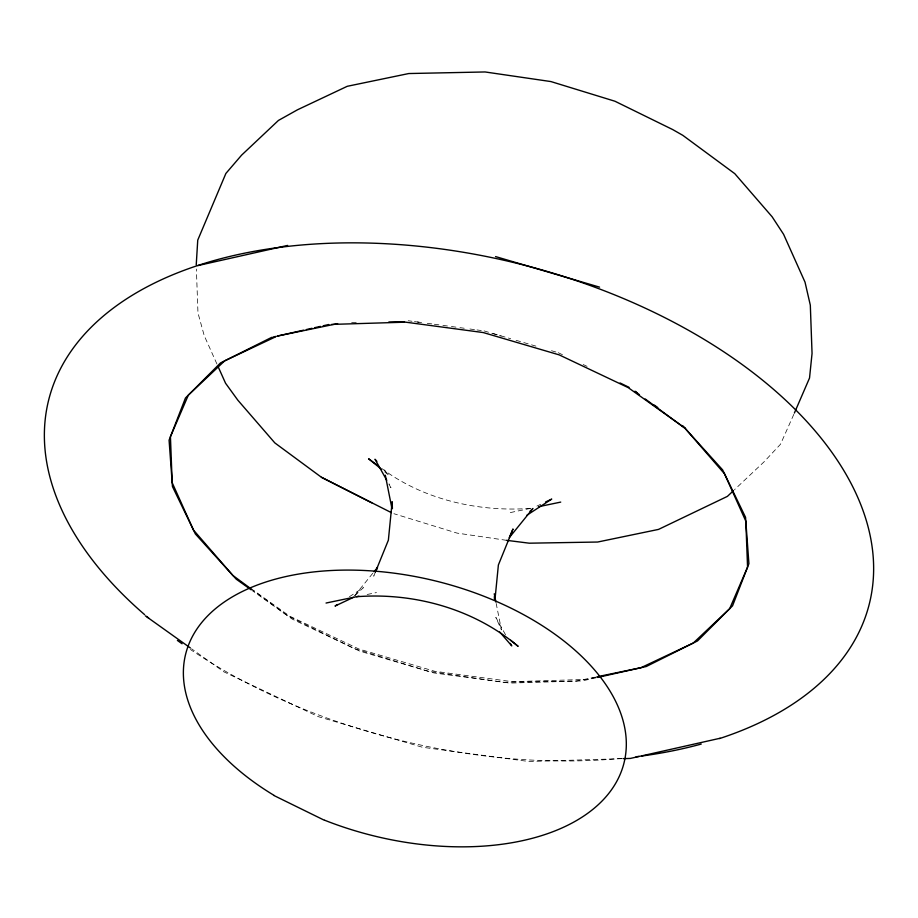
<?xml version="1.0" encoding="UTF-8"?>
<svg xmlns="http://www.w3.org/2000/svg" width="918" height="918" viewBox="0 0 918 918"><rect width="100%" height="100%" fill="white"/><g stroke="black" fill="none" stroke-linecap="round" stroke-linejoin="round"><path stroke-width="0.69" stroke-dasharray="4.59 3.44" d="M375.301 572.316L373.741 576.171L375.359 572.43M793.818 414.362L780.495 444.255L763.994 461.892L734.526 489.661M354.715 595.575L373.121 572.866M354.807 595.748L363.482 587.566L349.253 596.815M536.915 506.082L540.622 504.326M596.195 677.232L586.43 679.423L512.336 681.672L434.707 671.276L358.812 648.969L289.847 616.253L253.15 590.09M596.207 677.759L582.219 680.904L509.788 683.095L433.893 672.94L359.718 651.137L292.303 619.157L252.243 590.595M510.305 512.577L531.866 508.102M367.154 594.497L376.46 592.558M595.518 677.094L576.229 681.087L503.512 682.258L427.765 671.138L354.141 648.487L287.667 615.852L253.414 590.595M351.663 322.459L357.32 322.287M621.773 758.681L528.814 761.504L422.429 747.263L318.431 716.694L223.923 671.861L191.564 648.785M530.237 508.423C478.473 512.037 424.093 499.931 382.06 468.708M408.212 320.749L411.975 321.254M417.323 321.966L421.591 322.539M427.272 323.297L432.952 324.065M434.375 324.249L441.478 325.201M442.901 325.397L450.004 326.338M451.426 326.533L458.53 327.485M459.952 327.669L464.21 328.242M469.901 329L475.581 329.769M477.004 329.952L481.261 330.526M506.518 540.323L457.061 533.106L393.914 513.713M414.488 321.587L420.1 322.413M484.107 330.905L501.148 336.057M492.955 333.509L510.649 338.708M516.1 340.314L537.868 346.706M551.477 350.71L556.928 352.317M558.282 352.719L562.745 354.83M583.182 364.526L587.05 366.362M384.642 471.818L388.911 475.294L382.427 467.801M505.52 634.74L495.835 617.401L501.446 629.932L496.19 603.505M388.853 484.027L390.93 487.733L389.243 483.981M216.912 363.964L204.244 335.701L197.967 312.935L196.383 269.066M622.278 758.291A422.808 245.531 13.9 0 1 190.416 649.496"/><path stroke-width="1.38" d="M196.234 264.82L197.749 240.126L225.885 173.445L241.595 155.153L278.429 120.442L297.489 109.793L347.245 86.303L408.762 73.543L485.094 71.96L550.949 81.576L614.945 101.232L672.71 129.576L682.797 135.325L734.79 173.674L772.13 216.786L783.593 234.319L805.029 282.17L810.319 305.189L812.051 353.453L809.527 378.032L794.38 413.066M495.02 599.144L498.382 564.972L513.024 528.975L509.26 537.684L532.922 508.48L530.03 511.211M376.357 569.734L388.371 540.174L392.158 501.721L392.411 508.618M376.426 569.94L377.505 567.45L374.005 571.776M733.505 490.625L727.412 496.374L658.55 529.399L597.641 542.033L529.238 543.192L506.518 540.323M337.399 604.514L335.024 606.052L353.556 597.308M526.829 515.262L551.741 499.082L545.556 501.997M271.751 337.331L220.469 362.943L185.459 398.01L169.084 440.17L172.458 486.54L195.373 533.955L236.247 579.189L251.096 589.781M275.767 336.745L224.715 360.82L188.351 395.119L170.438 436.693L172.182 482.707L193.48 530.042L232.862 575.448L252.278 589.758M197.875 265.589L287.644 245.416M273.071 337.032L275.721 336.436M303.617 330.17L277.041 336.137L337.64 323.618M306.405 329.539L312.005 328.288M314.805 327.657L320.393 326.395M323.193 325.775L328.793 324.513M597.607 677.45L646.249 666.514L697.531 640.913L732.541 605.834L748.916 563.675L745.542 517.304L722.627 469.89L682.602 425.596M720.125 738.256L630.356 758.429L623.207 758.647M538.717 506.679L560.726 502.1M326.039 603.046L358.938 596.195M596.895 676.818L640.959 667.707L693.285 643.025L729.649 608.726L747.562 567.152L745.818 521.137L724.52 473.814L685.138 428.396L645.17 398.94M331.57 324.421L405.664 322.172L483.293 332.568L559.188 354.876L628.153 387.591L685.494 428.476M388.819 322L404.505 321.748M356.528 596.723C414.029 592.317 473.791 608.829 518.142 646.352L510.672 640.271M495.571 256.581L599.569 287.15M391.355 512.623L321.438 477.28L274.826 442.901L237.854 400.202L225.553 383.231L218.059 366.534M620.109 382.978L629.06 387.362M273.943 795.516L324.593 820.371M321.438 477.28L371.756 502.834M637.195 392.881L634.9 391.252L639.467 394.729M654.327 405.102L657.758 407.546M145.342 615.829L190.405 647.97M377.585 465.403L368.611 458.782L381.44 469.213M376.862 461.387L375.014 459.241L386.776 480.309M499.702 631.986L511.751 645.893L510.362 643.415M494.251 593.774L495.915 602.116M385.308 475.203L391.952 508.583M494.354 596.528L494.458 599.282M274.103 795.401A225.839 131.148 13.9 0 1 298.12 574.14A225.839 131.148 13.9 0 1 625.835 735.123A225.839 131.148 13.9 0 1 324.685 820.244M144.631 614.647A422.808 245.531 13.9 0 1 191.885 267.505A422.808 245.531 13.9 0 1 778.877 394.029A422.808 245.531 13.9 0 1 719.528 738.565M701.249 744.05A422.808 245.531 13.9 0 1 641.923 756.007M638.985 756.398A422.808 245.531 13.9 0 1 636.048 756.765M182.074 643.759A422.808 245.531 13.9 0 1 177.392 640.431M148.739 618.158A422.808 245.531 13.9 0 1 146.673 616.403"/></g></svg>
